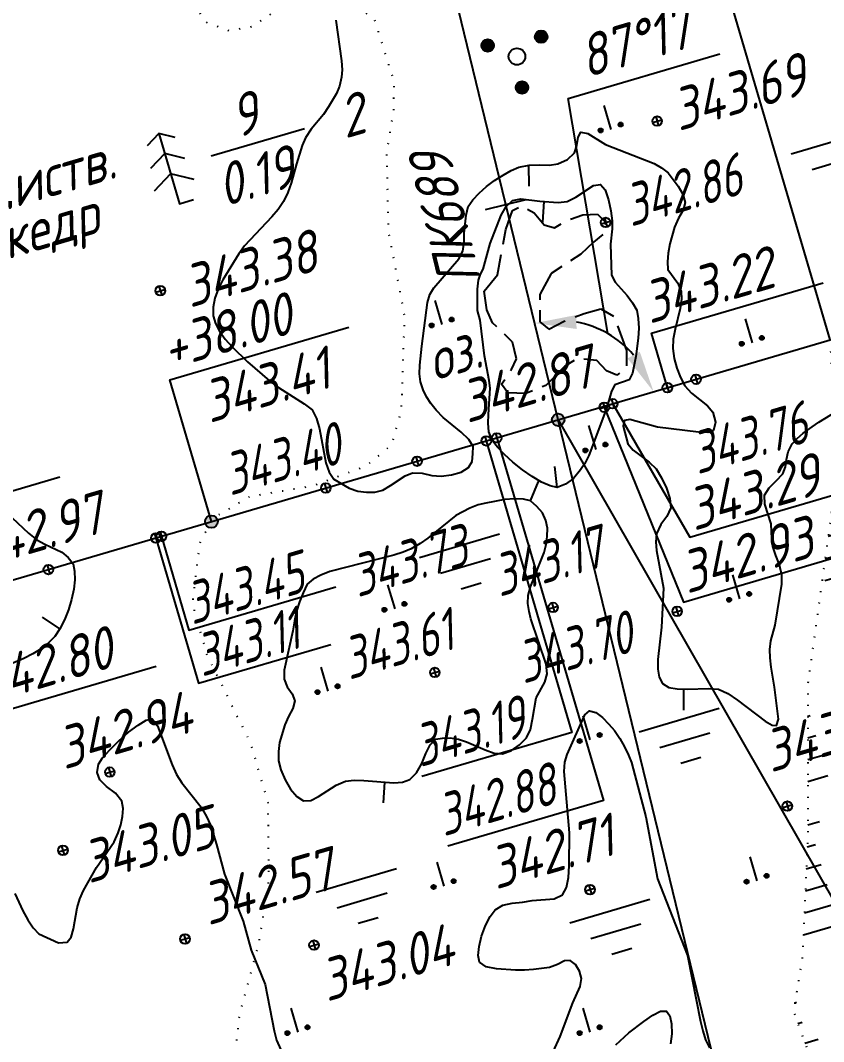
# Model space of a CAD drawing. Extents: x 1517648 to 1519685, y 2184577 to 2185456.
# Drawn here: x 1517899 to 1517976, y 2184698.3 to 2184796.1 of the extents above; entities that cross this region are included whole.
import ezdxf
from ezdxf.enums import TextEntityAlignment as Align

# ---------------------------------------------------------------- set-up
doc = ezdxf.new("R2010")
doc.units = 0
doc.header["$PDMODE"] = 34
doc.linetypes.add('ИИDash_40_10', pattern=[5, 4, -1])
doc.linetypes.add('ИИDot', pattern=[1, 0, -1])
for name, color, linetype, lineweight in [('ИИ_БОЛОТО_025', 3, 'Continuous', 25), ('ИИ_ГИДРОГРАФИЯ_025', 3, 'Continuous', 25), ('ИИ_КОНТУР_025', 7, 'ИИDot', 25), ('ИИ_ОТМЕТКА_025', 7, 'Continuous', 25), ('ИИ_ОФОРМЛЕНИЕ_025', 7, 'Continuous', 25), ('ИИ_ПИКЕТАЖ_025', 7, 'Continuous', 25), ('ИИ_РАЗМЕР_025', 7, 'Continuous', 25), ('ИИ_РЕЛЬЕФ_025', 34, 'Continuous', 25), ('ИИ_ТЕКСТ_025', 7, 'Continuous', 25), ('ИИ_ТРАССА_АД_025', 1, 'Continuous', 25), ('ИИ_ТРАССА_ТРУБ_025', 7, 'Continuous', 25), ('ИИ_УГОДЬЯ_025', 7, 'Continuous', 25)]:
    doc.layers.add(name, color=color, linetype=linetype, lineweight=lineweight)
doc.styles.add('VNIPISIMPLEXCUR', font='simplex.shx', dxfattribs={"width": 0.8, "oblique": 15})
doc.dimstyles.new('ИИ-2000-м-dm', dxfattribs={"dimscale": 2, "dimtxt": 2.5, "dimasz": 2.5, "dimexe": 1.25, "dimexo": 0, "dimgap": 1, "dimtad": 1, "dimtoh": 1, "dimzin": 1, "dimdsep": 46, "dimtxsty": 'VNIPISIMPLEXCUR', "dimcen": 2.5, "dimaunit": 1, "dimazin": 0, "dimtfac": 1, "dimtmove": 1, "dimatfit": 2, "dimfxl": 1, "dimarcsym": 0})

# ---------------------------------------------------------------- blocks, each defined once
blk = doc.blocks.new('ИИ053951')
at = {"linetype": 'Continuous', "lineweight": 25}
h = blk.add_hatch(color=0, dxfattribs=at)
edge = h.paths.add_edge_path()
edge.add_arc((1.16, 0.95), 0.3, 0, 360)
h = blk.add_hatch(color=0, dxfattribs=at)
edge = h.paths.add_edge_path()
edge.add_arc((-1.403, 0.53), 0.3, 0, 360)
h = blk.add_hatch(color=0, dxfattribs=at)
edge = h.paths.add_edge_path()
edge.add_arc((0.243, -1.48), 0.3, 0, 360)
at = {"color": 0, "linetype": 'Continuous', "lineweight": 25}
for centre, radius in [((1.16, 0.95), 0.3), ((-1.403, 0.53), 0.3), ((0, 0), 0.4), ((0.243, -1.48), 0.3)]:
    blk.add_circle(centre, radius, dxfattribs=at)
blk = doc.blocks.new('ИИ05407')
at = {"linetype": 'Continuous', "lineweight": 25}
h = blk.add_hatch(color=0, dxfattribs=at)
edge = h.paths.add_edge_path()
edge.add_arc((-0.5, 0.1), 0.1, 0, 360)
h = blk.add_hatch(color=0, dxfattribs=at)
edge = h.paths.add_edge_path()
edge.add_arc((0.5, 0.1), 0.1, 0, 360)
at = {"color": 0, "linetype": 'Continuous', "lineweight": 25}
blk.add_lwpolyline([(0, 0), (0, 1.2)], dxfattribs=at)
for centre in [(-0.5, 0.1), (0.5, 0.1)]:
    blk.add_circle(centre, 0.1, dxfattribs=at)
blk = doc.blocks.new('ИИ05468')
at = {"color": 0, "linetype": 'Continuous', "lineweight": 25}
for points in [[(-2, 1), (2, 1)], [(-1.25, 0), (1.25, 0)], [(-0.5, -1), (0.5, -1)]]:
    blk.add_lwpolyline(points, dxfattribs=at)
blk = doc.blocks.new('PICKET')
at = {"color": 0, "linetype": 'Continuous', "lineweight": 25}
for p, q in [((-0.23, 0), (0.23, 0)), ((0, 0.23), (0, -0.23))]:
    blk.add_line(p, q, dxfattribs=at)
blk.add_circle((0, 0), 0.23, dxfattribs=at)
at = {"color": 0, "linetype": 'Continuous', "style": 'VNIPISIMPLEXCUR', "oblique": 15, "width": 0.8}
blk.add_attdef('OTMETKA', (1.25, 0.3), '', height=2, dxfattribs=at)
at = {"color": 8, "linetype": 'Continuous', "style": 'VNIPISIMPLEXCUR', "oblique": 15, "width": 0.8, "flags": 1}
blk.add_attdef('NOMER', (1.25, -2.7), '', height=2, dxfattribs=at)
blk = doc.blocks.new('ИИ053672А')
at = {"color": 0, "linetype": 'Continuous'}
for points in [[(0.7, 3.096), (0, 3.5), (-0.7, 3.096)], [(0, 3.5), (0, 0), (0.7, 0)], [(0.85, 2.009), (0, 2.5), (-0.85, 2.009)], [(1, 0.923), (0, 1.5), (-1, 0.923)]]:
    blk.add_lwpolyline(points, dxfattribs=at)
at = {"color": 0, "linetype": 'Continuous', "style": 'VNIPISIMPLEXCUR', "oblique": 15, "width": 0.8}
blk.add_attdef('RACE1', text='', height=2, dxfattribs=at).set_placement((-2, 2.25), align=Align.RIGHT)
blk.add_attdef('HEIGHT', (2, 2.25), '', height=2, dxfattribs=at)
blk.add_attdef('DISTANCE', text='', height=2, dxfattribs=at).set_placement((8.5, 1.75), align=Align.MIDDLE_LEFT)
blk.add_attdef('RACE2', text='', height=2, dxfattribs=at).set_placement((-2, 1.25), align=Align.TOP_RIGHT)
blk.add_attdef('THICKNESS', text='', height=2, dxfattribs=at).set_placement((2, 1.25), align=Align.TOP_LEFT)
blk = doc.blocks.new('ИИ15001')
at = {"color": 0, "linetype": 'Continuous', "lineweight": 25}
blk.add_lwpolyline([(0, 1), (0, -1)], dxfattribs=at)
at = {"color": 0, "linetype": 'Continuous', "lineweight": 25, "style": 'VNIPISIMPLEXCUR', "oblique": 15, "width": 0.8}
blk.add_attdef('STATIONING', text='', height=2, dxfattribs=at).set_placement((0, 2), align=Align.CENTER)
at = {"color": 7, "linetype": 'Continuous', "lineweight": 25, "style": 'VNIPISIMPLEXCUR', "oblique": 15, "width": 0.8}
blk.add_attdef('HEIGHT', text='', height=2, dxfattribs=at).set_placement((0, -2), align=Align.TOP_CENTER)
blk = doc.blocks.new('ИИ15002')
at = {"linetype": 'Continuous', "lineweight": 25}
h = blk.add_hatch(color=0, dxfattribs=at)
edge = h.paths.add_edge_path()
edge.add_arc((0, 0), 0.3, 0, 360)
at = {"color": 0, "linetype": 'Continuous', "lineweight": 25}
blk.add_circle((0, 0), 0.3, dxfattribs=at)
at = {"color": 0, "linetype": 'Continuous', "style": 'VNIPISIMPLEXCUR', "oblique": 15, "width": 0.8}
blk.add_attdef('STATIONING', (1, 1.3), '', height=2, rotation=90, dxfattribs=at)
at = {"color": 7, "linetype": 'Continuous', "style": 'VNIPISIMPLEXCUR', "oblique": 15, "width": 0.8}
blk.add_attdef('HEIGHT', text='', height=2, dxfattribs=at).set_placement((0, -1.3), align=Align.TOP_CENTER)
blk = doc.blocks.new('ИИ150022')
at = {"linetype": 'Continuous', "lineweight": 25}
h = blk.add_hatch(color=0, dxfattribs=at)
edge = h.paths.add_edge_path()
edge.add_arc((0, 0), 0.3, 0, 360)
at = {"color": 0, "linetype": 'Continuous', "lineweight": 25}
blk.add_circle((0, 0), 0.3, dxfattribs=at)
at = {"color": 0, "linetype": 'Continuous', "style": 'VNIPISIMPLEXCUR', "oblique": 15, "width": 0.8}
for tag, p in [('STATIONING1', (1, 4.7)), ('STATIONING2', (1, 1.3))]:
    blk.add_attdef(tag, p, '', height=2, dxfattribs=at)
at = {"color": 7, "linetype": 'Continuous', "style": 'VNIPISIMPLEXCUR', "oblique": 15, "width": 0.8}
blk.add_attdef('HEIGHT', text='', height=2, dxfattribs=at).set_placement((0, -1.3), align=Align.TOP_CENTER)
blk = doc.blocks.new('ИИ053296')
at = {"color": 0, "linetype": 'Continuous', "lineweight": 25}
blk.add_lwpolyline([(0, 0), (1, 0)], dxfattribs=at)
blk = doc.blocks.new('*D26')
at = {"layer": 'Defpoints', "color": 0, "transparency": 16777216}
for p in [(1517926.91, 2184855.147), (1518076.55, 2184794.9), (1517957.229, 2184764.674), (1517857.42, 2184730.52), (1517974.202, 2184660.524)]:
    blk.add_point(p, dxfattribs=at)
at = {"layer": 'ИИ_РАЗМЕР_025', "color": 0, "lineweight": -2, "transparency": 16777216}
for p, q in [((1517951.516, 2184788.677), (1517966.028, 2184792.94)), ((1517955.308, 2184766.135), (1517951.516, 2184788.677))]:
    blk.add_line(p, q, dxfattribs=at)
blk.add_arc((1517950.545, 2184757.88), 9.53, 40.60085, 79.42976, dxfattribs=at)
at = {"layer": 'ИИ_РАЗМЕР_025', "color": 0, "transparency": 16777216}
for points in [[(1517952.311, 2184766.582), (1517952.275, 2184767.915), (1517948.295, 2184767.141)], [(1517958.367, 2184764.4), (1517957.195, 2184763.764), (1517959.689, 2184760.566)]]:
    blk.add_solid(points, dxfattribs=at)
at = {"layer": 'ИИ_РАЗМЕР_025', "color": 0, "transparency": 16777216, "insert": (1517958.299, 2184794.193), "char_height": 4, "attachment_point": 5, "rotation": 16.37319, "style": 'VNIPISIMPLEXCUR'}
blk.add_mtext("87°17'", dxfattribs=at)

msp = doc.modelspace()

# ---------------------------------------------------------------- hatches: boundary and pattern name
at = {"layer": 'ИИ_БОЛОТО_025'}
h = msp.add_hatch(dxfattribs=at)
h.set_pattern_fill('ИИ_БОЛОТО', color=256, scale=2, style=0, pattern_type=2)
h.set_pattern_definition([(16.3732, (1510916.102, 2172268.426), (-9.58435, 32.62116), [10, -3, 4, -5, 4, -8]), (16.3732, (1510916.498, 2172270.627), (-9.58435, 32.62116), [8, -3, 5, -4, 5, -9]), (16.3732, (1510916.894, 2172272.828), (-9.58435, 32.62116), [8, -3, 4, -6, 4, -9]), (16.3732, (1510916.33, 2172274.747), (-9.58435, 32.62116), [8, -3, 4, -5, 4, -10]), (16.3732, (1510914.807, 2172276.384), (-9.58435, 32.62116), [8, -3, 3, -7, 4, -9]), (16.3732, (1510913.283, 2172278.02), (-9.58435, 32.62116), [8, -3, 3, -8, 4, -8]), (16.3732, (1510912.72, 2172279.94), (-9.58435, 32.62116), [8, -4, 3, -10, 4, -5]), (16.3732, (1510912.156, 2172281.86), (-9.58435, 32.62116), [8, -5, 3, -10, 4, -4]), (16.3732, (1510910.633, 2172283.495), (-9.58435, 32.62116), [9, -5, 4, -5, 8, -3]), (16.3732, (1510909.11, 2172285.132), (-9.58435, 32.62116), [7, -5, 4, -5, 10, -3]), (16.3732, (1510908.546, 2172287.05), (-9.58435, 32.62116), [7, -4, 5, -5, 9, -4]), (16.3732, (1510907.022, 2172288.69), (-9.58435, 32.62116), [7, -4, 6, -5, 9, -3]), (16.3732, (1510906.46, 2172290.607), (-9.58435, 32.62116), [5, -6, 6, -6, 7, -4]), (16.3732, (1510905.895, 2172292.526), (-9.58435, 32.62116), [4, -6, 7, -6, 5, -6]), (16.3732, (1510905.33, 2172294.445), (-9.58435, 32.62116), [3, -7, 8, -6, 4, -6]), (16.3732, (1510904.767, 2172296.364), (-9.58435, 32.62116), [3, -6, 8, -6, 4, -7]), (16.3732, (1510904.204, 2172298.283), (-9.58435, 32.62116), [4, -6, 10, -5, 4, -5])])
h.paths.add_polyline_path([(1518000, 2184682.984), (1517998.463, 2184681.637), (1517993.389, 2184678.175), (1517989.8, 2184677.433), (1517986.83, 2184679.288), (1517982.251, 2184682.132), (1517978.044, 2184687.449), (1517973.093, 2184701.184), (1517973.959, 2184706.501), (1517974.456, 2184717.894), (1517974.456, 2184732.486), (1517976.439, 2184746.87), (1517977.305, 2184753.177), (1517977.063, 2184757.066), (1517976.592, 2184765.533), (1517980.739, 2184777.84), (1517985.8, 2184787.252), (1517988.365, 2184791.538), (1517990.502, 2184794.159), (1517994.291, 2184795.518), (1518000, 2184796.047), (1518000, 2184761.86), (1517998.776, 2184759.172), (1517996.231, 2184753.165), (1517993.407, 2184747.935), (1517993.762, 2184740.58), (1517996.236, 2184737.33), (1518000, 2184737.516)])

# ---------------------------------------------------------------- linework, layer by layer
at = {"layer": 'ИИ_ГИДРОГРАФИЯ_025', "linetype": 'ИИDash_40_10', "flags": 128}
msp.add_lwpolyline([(1517943.462, 2184770.196), (1517944.736, 2184771.77), (1517945.533, 2184776.113), (1517946.163, 2184777.92), (1517947.049, 2184778.384), (1517948.245, 2184777.706), (1517949.202, 2184776.551), (1517950.198, 2184776.272), (1517951.434, 2184776.989), (1517952.914, 2184777.504), (1517954.314, 2184777.572), (1517955.102, 2184776.79), (1517954.933, 2184775.731), (1517953.929, 2184774.916), (1517952.71, 2184773.762), (1517949.879, 2184771.887), (1517948.802, 2184769.895), (1517948.802, 2184767.266), (1517949.639, 2184766.549), (1517951.127, 2184767.33), (1517953.026, 2184768.069), (1517954.623, 2184768.501), (1517955.899, 2184767.784), (1517957.095, 2184764.517), (1517957.089, 2184762.887), (1517956.178, 2184762.166), (1517955.181, 2184762.565), (1517954.264, 2184763.561), (1517952.39, 2184763.76), (1517951.194, 2184763.003), (1517949.36, 2184761.17), (1517947.447, 2184760.413), (1517945.732, 2184760.453), (1517945.134, 2184761.29), (1517946.091, 2184762.684), (1517946.569, 2184763.72), (1517946.171, 2184765.314), (1517944.257, 2184767.186), (1517943.699, 2184768.421)], close=True, dxfattribs=at)
at = {"layer": 'ИИ_КОНТУР_025', "flags": 128}
for points in [[(1517945.843, 2184809.969), (1517943.561, 2184808.671), (1517942.009, 2184808.275), (1517936.956, 2184807.747), (1517934.941, 2184806.922), (1517932.233, 2184805.701), (1517929.987, 2184803.193), (1517927.36, 2184799.574), (1517923.985, 2184797.444), (1517921.261, 2184795.551), (1517919.07, 2184795.136), (1517916.701, 2184796.024), (1517915.398, 2184798.332), (1517910.599, 2184809.014), (1517909.856, 2184814.81), (1517909.838, 2184822.744), (1517909.294, 2184824.646), (1517904.769, 2184828.836), (1517901.049, 2184828.249), (1517898.015, 2184825.315), (1517895.959, 2184820.62), (1517895.565, 2184808.163)], [(1517927.36, 2184799.574), (1517930.407, 2184797.949), (1517932.908, 2184796.319), (1517934.05, 2184792.68), (1517934.811, 2184790.289), (1517934.757, 2184787.519), (1517934.104, 2184783.444), (1517934.268, 2184775.949), (1517935.814, 2184767.84), (1517935.505, 2184758.808), (1517934.577, 2184755.473), (1517932.076, 2184753.403), (1517927.135, 2184751.552), (1517920.958, 2184750.494), (1517917.517, 2184748.466), (1517916.193, 2184746.086), (1517915.488, 2184740.267), (1517916.899, 2184735.329), (1517921.049, 2184726.935), (1517922.725, 2184721.204), (1517922.813, 2184713.777), (1517921.843, 2184707.693), (1517919.987, 2184700.799), (1517918.929, 2184690.925), (1517919.281, 2184684.929), (1517919.825, 2184679.905), (1517923.693, 2184674.504), (1517929.112, 2184669.251), (1517935.458, 2184665.597), (1517950.822, 2184653.656)], [(1518000, 2184796.047), (1517994.291, 2184795.518), (1517990.502, 2184794.159), (1517988.365, 2184791.538), (1517985.8, 2184787.252), (1517980.739, 2184777.84), (1517976.592, 2184765.533), (1517977.063, 2184757.066), (1517977.305, 2184753.177), (1517976.439, 2184746.87), (1517974.456, 2184732.486), (1517974.456, 2184717.894), (1517973.959, 2184706.501), (1517973.093, 2184701.184), (1517978.044, 2184687.449), (1517982.251, 2184682.132), (1517986.83, 2184679.288), (1517989.8, 2184677.433), (1517993.389, 2184678.175), (1517998.463, 2184681.637), (1518000, 2184682.984)]]:
    msp.add_lwpolyline(points, dxfattribs=at)
at = {"layer": 'ИИ_ОТМЕТКА_025'}
for points, elevation in [([(1517961.013, 2184760.955), (1517959.476, 2184766.186), (1517975.925, 2184771.018)], 343.22), ([(1517955.784, 2184759.419), (1517963.15, 2184746.627), (1517979.266, 2184751.362)], 343.29), ([(1517954.97, 2184759.08), (1517962.562, 2184740.415), (1517979.218, 2184745.308)], -0.67), ([(1517943.661, 2184755.857), (1517951.868, 2184727.923), (1517937.481, 2184723.696)], 343.19), ([(1517944.668, 2184756.153), (1517954.877, 2184721.405), (1517939.966, 2184717.024)], 342.88), ([(1517887.898, 2184739.475), (1517885.587, 2184747.341), (1517902.813, 2184752.402)], 343.2), ([(1517912.008, 2184746.558), (1517916.098, 2184732.635), (1517928.754, 2184736.354)], 343.11), ([(1517912.532, 2184746.712), (1517915.174, 2184737.72), (1517929.261, 2184741.859)], 343.45)]:
    msp.add_lwpolyline(points, dxfattribs=dict(at, elevation=elevation))
msp.add_lwpolyline([(1517912.03, 2184734.249), (1517895.618, 2184729.427), (1517889.143, 2184739.84)], dxfattribs=at)
at = {"layer": 'ИИ_ОФОРМЛЕНИЕ_025', "flags": 128}
msp.add_lwpolyline([(1517688.758, 2184680.966), (1517648.153, 2184819.17), (1517935.993, 2184903.718), (1517976.592, 2184765.533)], dxfattribs=at)
at = {"layer": 'ИИ_ПИКЕТАЖ_025', "color": 4, "elevation": 343.41}
msp.add_lwpolyline([(1517917.325, 2184748.12), (1517913.329, 2184761.718), (1517930.49, 2184766.76)], dxfattribs=at)
at = {"layer": 'ИИ_ПИКЕТАЖ_025', "elevation": 342.87}
msp.add_lwpolyline([(1517950.545, 2184757.88), (1518005.646, 2184661.702), (1518102.746, 2184690.231)], dxfattribs=at)
at = {"layer": 'ИИ_РЕЛЬЕФ_025'}
for points, elevation in [([(1517929.241, 2184796.18), (1517929.802, 2184792.266), (1517929.842, 2184791.423), (1517929.793, 2184790.7), (1517929.595, 2184789.862), (1517929.306, 2184789.16), (1517928.559, 2184787.857), (1517928.057, 2184787.141), (1517926.883, 2184785.739), (1517926.345, 2184784.902), (1517926.014, 2184784.154), (1517925.486, 2184782.407), (1517924.961, 2184780.541), (1517924.631, 2184779.644), (1517924.23, 2184778.808), (1517923.715, 2184778.039), (1517923.11, 2184777.318), (1517920.48, 2184774.543), (1517919.944, 2184773.782), (1517918.412, 2184771.281), (1517917.973, 2184770.407), (1517917.644, 2184769.533), (1517917.479, 2184768.673), (1517917.488, 2184767.836), (1517917.709, 2184767.104), (1517918.11, 2184766.359), (1517918.656, 2184765.61), (1517919.309, 2184764.868), (1517920.791, 2184763.444), (1517922.905, 2184761.608), (1517923.763, 2184760.978), (1517926.218, 2184759.411), (1517926.985, 2184758.826), (1517927.407, 2184758.017), (1517927.692, 2184757.026), (1517928.292, 2184753.768), (1517928.595, 2184752.861), (1517929.042, 2184752.178), (1517930.517, 2184751.331), (1517931.338, 2184751.046), (1517932.192, 2184750.932), (1517932.995, 2184750.939), (1517933.739, 2184751.152), (1517934.47, 2184751.575), (1517935.896, 2184752.523), (1517936.591, 2184752.786), (1517937.529, 2184752.764), (1517938.444, 2184752.556), (1517939.346, 2184752.475), (1517940.314, 2184752.606), (1517941.269, 2184752.862), (1517941.972, 2184753.299), (1517942.303, 2184753.882), (1517942.387, 2184754.606), (1517942.414, 2184755.336), (1517941.998, 2184756.001), (1517941.266, 2184756.693), (1517939.525, 2184758.108), (1517938.852, 2184758.807), (1517938.362, 2184759.457), (1517937.941, 2184760.083), (1517937.604, 2184760.752), (1517937.367, 2184761.532), (1517937.277, 2184762.271), (1517937.282, 2184763.1), (1517937.473, 2184764.927), (1517938.021, 2184769.133), (1517938.266, 2184769.888), (1517938.65, 2184770.512), (1517941.022, 2184773.306), (1517941.425, 2184774.044), (1517941.532, 2184774.899), (1517941.557, 2184775.777), (1517941.738, 2184777.481), (1517941.921, 2184778.304), (1517942.373, 2184778.953), (1517942.975, 2184779.599), (1517943.685, 2184780.224), (1517944.463, 2184780.806), (1517945.266, 2184781.323), (1517946.054, 2184781.756), (1517946.783, 2184782.085), (1517947.762, 2184782.293), (1517948.764, 2184782.298), (1517949.708, 2184782.273), (1517950.514, 2184782.392), (1517951.427, 2184782.835), (1517952.103, 2184783.47), (1517952.336, 2184784.173), (1517952.452, 2184784.974), (1517952.723, 2184785.457), (1517953.378, 2184785.329), (1517955.079, 2184784.266), (1517959.735, 2184782.425), (1517960.457, 2184782.036), (1517961.071, 2184781.529), (1517962.041, 2184780.266), (1517962.507, 2184779.489), (1517962.728, 2184778.702), (1517962.528, 2184777.951), (1517962.079, 2184777.189), (1517961.685, 2184776.341), (1517961.26, 2184774.735), (1517961.095, 2184773.86), (1517961.017, 2184773.024), (1517961.068, 2184772.292), (1517962.027, 2184770.983), (1517962.348, 2184770.189), (1517962.371, 2184769.427), (1517962.226, 2184768.53), (1517961.747, 2184766.559), (1517961.569, 2184765.597), (1517961.536, 2184764.726), (1517961.673, 2184763.745), (1517961.914, 2184762.814), (1517962.256, 2184761.941), (1517962.693, 2184761.138), (1517963.322, 2184760.437), (1517964.861, 2184759.226), (1517965.351, 2184758.622), (1517965.619, 2184757.65), (1517965.437, 2184756.865), (1517964.879, 2184756.672), (1517964.007, 2184756.698), (1517960.049, 2184757.165), (1517957.417, 2184757.91), (1517956.898, 2184757.819), (1517956.78, 2184757.256), (1517957.213, 2184755.573), (1517957.741, 2184754.966), (1517959.264, 2184753.827), (1517959.926, 2184753.173), (1517960.458, 2184752.31), (1517960.925, 2184751.338), (1517961.244, 2184750.353), (1517961.332, 2184749.451), (1517960.97, 2184748.619), (1517960.389, 2184747.843), (1517959.965, 2184746.943), (1517959.91, 2184746.196), (1517959.975, 2184745.362), (1517960.638, 2184741.734), (1517960.448, 2184738.015), (1517960.101, 2184734.916), (1517960.091, 2184733.989), (1517960.221, 2184733.202), (1517960.545, 2184732.608), (1517961.148, 2184732.243), (1517961.963, 2184732.084), (1517962.919, 2184732.057), (1517964.969, 2184732.121), (1517965.922, 2184732.07), (1517966.794, 2184731.65), (1517967.734, 2184731.024), (1517970.391, 2184728.991), (1517971.037, 2184728.618), (1517971.47, 2184728.576), (1517971.671, 2184729.196), (1517971.272, 2184732.263), (1517970.951, 2184734.163), (1517970.844, 2184735.058), (1517970.82, 2184735.867), (1517970.929, 2184736.709), (1517971.324, 2184738.21), (1517971.99, 2184742.13), (1517971.993, 2184742.996), (1517971.761, 2184743.979), (1517971.394, 2184744.868), (1517971.111, 2184745.728), (1517971.02, 2184746.467), (1517970.966, 2184747.902), (1517970.35, 2184749.795), (1517970.319, 2184750.665), (1517970.767, 2184751.366), (1517971.448, 2184752.017), (1517972.087, 2184752.698), (1517972.315, 2184753.359), (1517972.421, 2184754.076), (1517972.581, 2184754.821), (1517972.973, 2184755.571), (1517973.432, 2184756.08), (1517974.027, 2184756.599), (1517975.525, 2184757.658), (1517980.781, 2184760.888)], 343.5), ([(1517898.221, 2184748.496), (1517899.79, 2184747.026), (1517900.585, 2184746.39), (1517901.349, 2184745.967), (1517902.978, 2184745.183), (1517903.608, 2184744.676), (1517904.069, 2184744.065), (1517904.221, 2184743.386), (1517904.237, 2184742.56), (1517904.132, 2184741.635), (1517903.92, 2184740.655), (1517903.617, 2184739.668), (1517903.238, 2184738.72), (1517902.797, 2184737.856), (1517902.311, 2184737.123), (1517901.726, 2184736.502), (1517901.013, 2184735.948), (1517900.206, 2184735.455), (1517899.337, 2184735.014), (1517893.124, 2184732.382)], 343), ([(1517950.068, 2184697.33), (1517950.732, 2184698.795), (1517951.951, 2184702.02), (1517952.665, 2184703.591), (1517952.788, 2184704.33), (1517952.591, 2184705.03), (1517952.199, 2184705.69), (1517951.708, 2184706.083), (1517951.144, 2184706.022), (1517950.48, 2184705.688), (1517949.728, 2184705.402), (1517948.18, 2184705.193), (1517947.316, 2184705.138), (1517946.468, 2184705.129), (1517944.639, 2184705.267), (1517943.652, 2184705.452), (1517943.02, 2184705.915), (1517942.891, 2184706.534), (1517942.967, 2184707.406), (1517943.208, 2184708.407), (1517943.572, 2184709.412), (1517944.02, 2184710.297), (1517944.511, 2184710.936), (1517945.26, 2184711.356), (1517946.156, 2184711.563), (1517947.126, 2184711.663), (1517948.064, 2184711.811), (1517950.157, 2184711.976), (1517950.971, 2184712.374), (1517951.342, 2184713.064), (1517951.536, 2184714.027), (1517951.611, 2184715.137), (1517951.619, 2184718.29), (1517951.128, 2184724.185), (1517951.186, 2184725.065), (1517951.395, 2184725.815), (1517953.105, 2184729.603), (1517953.546, 2184729.98), (1517954.141, 2184729.843), (1517954.795, 2184729.339), (1517955.413, 2184728.723), (1517955.945, 2184728.095), (1517956.456, 2184727.349), (1517956.917, 2184726.548), (1517957.3, 2184725.757), (1517957.558, 2184725.041), (1517958.942, 2184719.823), (1517960.063, 2184713.894), (1517962.953, 2184706.542), (1517964.181, 2184700.213), (1517964.398, 2184699.321), (1517964.677, 2184698.464), (1517965.055, 2184697.695)], 343), ([(1517898.498, 2184712.478), (1517899.264, 2184710.828), (1517899.726, 2184709.967), (1517900.238, 2184709.203), (1517900.797, 2184708.625), (1517902.688, 2184707.77), (1517903.49, 2184707.823), (1517903.872, 2184708.302), (1517904.113, 2184709.113), (1517904.457, 2184711.105), (1517904.703, 2184711.974), (1517905.07, 2184712.768), (1517906.314, 2184714.967), (1517908.001, 2184717.447), (1517908.396, 2184718.287), (1517908.642, 2184719.067), (1517908.819, 2184719.871), (1517908.872, 2184720.648), (1517908.748, 2184721.345), (1517908.146, 2184722.087), (1517907.275, 2184722.725), (1517906.648, 2184723.37), (1517906.377, 2184724.097), (1517906.495, 2184724.892), (1517906.895, 2184725.496), (1517907.577, 2184726.27), (1517908.44, 2184727.115), (1517909.38, 2184727.932), (1517910.295, 2184728.623), (1517911.082, 2184729.089), (1517911.639, 2184729.232), (1517912.172, 2184728.568), (1517913.552, 2184724.804), (1517913.991, 2184723.899), (1517914.501, 2184723.108), (1517916.342, 2184720.748), (1517916.858, 2184719.878), (1517917.23, 2184719.027), (1517917.815, 2184717.19), (1517918.593, 2184714.35), (1517920.372, 2184709.83), (1517921.125, 2184707.046), (1517922.46, 2184703.768), (1517923.337, 2184699.313), (1517923.556, 2184698.433), (1517924.257, 2184696.876)], 343), ([(1517956.075, 2184698.002), (1517957.326, 2184699.149), (1517958.76, 2184700.23), (1517959.609, 2184700.815), (1517960.368, 2184701.203), (1517960.925, 2184701.226), (1517961.249, 2184700.781), (1517961.418, 2184699.987), (1517961.438, 2184699.028), (1517961.315, 2184698.088)], 342.5)]:
    msp.add_lwpolyline(points, dxfattribs=dict(at, elevation=elevation))
for points, elevation in [([(1517951.415, 2184778.8), (1517952.25, 2184779.199), (1517953.942, 2184780.332), (1517954.595, 2184780.426), (1517955.057, 2184779.904), (1517955.378, 2184778.97), (1517955.586, 2184777.896), (1517955.712, 2184776.958), (1517955.726, 2184776.178), (1517955.549, 2184774.715), (1517955.647, 2184771.744), (1517956.011, 2184771.081), (1517957.144, 2184769.795), (1517957.655, 2184769.101), (1517958.072, 2184768.38), (1517958.225, 2184767.575), (1517958.261, 2184766.666), (1517958.213, 2184765.717), (1517957.985, 2184763.951), (1517957.68, 2184762.345), (1517957.339, 2184761.702), (1517955.991, 2184761.241), (1517955.644, 2184760.622), (1517955.188, 2184758.962), (1517953.474, 2184754.459), (1517953.096, 2184753.701), (1517952.685, 2184753.073), (1517952.015, 2184752.252), (1517951.264, 2184751.72), (1517950.437, 2184751.399), (1517949.769, 2184751.538), (1517948.954, 2184751.903), (1517948.049, 2184752.44), (1517947.115, 2184753.097), (1517946.209, 2184753.82), (1517945.392, 2184754.556), (1517944.721, 2184755.252), (1517944.256, 2184755.855), (1517943.916, 2184756.713), (1517943.855, 2184757.559), (1517943.857, 2184758.403), (1517944.017, 2184760.907), (1517943.935, 2184761.658), (1517943.477, 2184763.995), (1517943.069, 2184767.442), (1517942.831, 2184768.345), (1517942.823, 2184770.407), (1517942.906, 2184771.263), (1517943.115, 2184771.821), (1517943.364, 2184772.299), (1517944.029, 2184774.763), (1517945.1, 2184777.472), (1517945.581, 2184778.326), (1517946.162, 2184778.892), (1517946.964, 2184779.061), (1517948.792, 2184778.826), (1517950.534, 2184778.711)], 343), ([(1517942.873, 2184749.723), (1517942.085, 2184749.427), (1517940.754, 2184748.699), (1517938.076, 2184746.539), (1517937.323, 2184746.021), (1517936.469, 2184745.527), (1517935.703, 2184745.19), (1517934.816, 2184744.897), (1517928.679, 2184743.342), (1517927.811, 2184742.997), (1517927.069, 2184742.593), (1517926.485, 2184742.118), (1517926.101, 2184741.283), (1517925.768, 2184740.423), (1517925.485, 2184739.537), (1517925.274, 2184738.616), (1517925.141, 2184737.656), (1517924.297, 2184733.881), (1517924.287, 2184733.041), (1517924.598, 2184732.297), (1517925.06, 2184731.634), (1517925.31, 2184730.955), (1517925.128, 2184730.214), (1517924.716, 2184729.454), (1517924.349, 2184728.635), (1517923.851, 2184726.966), (1517923.752, 2184726.082), (1517923.741, 2184725.211), (1517923.986, 2184724.346), (1517924.391, 2184723.394), (1517924.914, 2184722.49), (1517925.518, 2184721.771), (1517926.16, 2184721.374), (1517926.842, 2184721.413), (1517927.597, 2184721.794), (1517929.277, 2184722.884), (1517930.178, 2184723.247), (1517931.009, 2184723.347), (1517931.932, 2184723.322), (1517934.801, 2184723.097), (1517935.641, 2184723.171), (1517936.347, 2184723.419), (1517936.973, 2184724.066), (1517937.472, 2184724.931), (1517937.875, 2184725.893), (1517938.284, 2184726.737), (1517938.78, 2184727.271), (1517939.474, 2184727.387), (1517940.185, 2184727.41), (1517940.983, 2184727.264), (1517941.766, 2184727.029), (1517943.556, 2184726.239), (1517944.43, 2184725.939), (1517945.202, 2184725.871), (1517946.073, 2184726.202), (1517946.843, 2184726.73), (1517947.516, 2184727.394), (1517947.885, 2184728.202), (1517948.097, 2184729.182), (1517948.425, 2184731.247), (1517949.262, 2184732.75), (1517949.491, 2184733.539), (1517949.385, 2184734.456), (1517947.937, 2184738.811), (1517947.764, 2184739.518), (1517947.643, 2184740.289), (1517947.67, 2184741.042), (1517947.908, 2184741.883), (1517949.22, 2184745.179), (1517949.408, 2184745.92), (1517949.506, 2184746.699), (1517949.519, 2184747.49), (1517949.375, 2184748.231), (1517949.041, 2184748.956), (1517948.489, 2184749.568), (1517947.881, 2184750.12), (1517947.216, 2184750.279), (1517946.377, 2184750.304), (1517945.445, 2184750.229), (1517943.614, 2184749.905)], 343.5)]:
    msp.add_lwpolyline(points, close=True, dxfattribs=dict(at, elevation=elevation))
at = {"layer": 'ИИ_ТРАССА_АД_025', "flags": 128}
msp.add_lwpolyline([(1517974.202, 2184660.524), (1517926.91, 2184855.147)], dxfattribs=at)
at = {"layer": 'ИИ_ТРАССА_АД_025'}
msp.add_lwpolyline([(1517974.202, 2184660.524), (1517926.91, 2184855.147)], dxfattribs=at)
at = {"layer": 'ИИ_ТРАССА_ТРУБ_025', "color": 4}
msp.add_lwpolyline([(1517688.758, 2184680.966), (1517857.42, 2184730.52), (1518076.55, 2184794.9), (1518264.428, 2184850.095)], dxfattribs=at)
at = {"layer": 'ИИ_УГОДЬЯ_025'}
msp.add_lwpolyline([(1517917.302, 2184783.173), (1517926.247, 2184785.801)], dxfattribs=at)

# ---------------------------------------------------------------- block references
at = {"layer": 'ИИ_БОЛОТО_025', "xscale": 2, "yscale": 2, "zscale": 2, "rotation": 16.37305555555556}
for p in [(1517977.284, 2184782.582), (1517941.659, 2184743.896), (1517962.695, 2184727.185), (1517931.772, 2184711.832), (1517956.072, 2184708.885)]:
    msp.add_blockref('ИИ05468', p, dxfattribs=at)
at = {"layer": 'ИИ_ОТМЕТКА_025'}
ref = msp.add_blockref('PICKET', (1517960.03, 2184786.5, 343.69), dxfattribs=dict(at, xscale=2, yscale=2, zscale=2, rotation=16.37305555555556))
ref.add_attrib('OTMETKA', '343.69', (1517962.098, 2184785.522, 343.69), dxfattribs={"layer": '0', "color": 0, "linetype": 'Continuous', "height": 4, "rotation": 16.37306, "style": 'VNIPISIMPLEXCUR', "oblique": 15, "width": 0.8})
ref = msp.add_blockref('PICKET', (1517955.102, 2184776.79), dxfattribs=dict(at, xscale=2, yscale=2, zscale=2, rotation=16.37305555555556))
ref.add_attrib('OTMETKA', '342.86', (1517957.518, 2184776.36), dxfattribs={"layer": '0', "color": 0, "linetype": 'Continuous', "height": 4, "rotation": 16.37306, "style": 'VNIPISIMPLEXCUR', "oblique": 15, "width": 0.7})
ref = msp.add_blockref('PICKET', (1517912.43, 2184770.25, 343.38), dxfattribs=dict(at, xscale=2, yscale=2, zscale=2, rotation=16.37305555555556))
ref.add_attrib('OTMETKA', '343.38', (1517915.269, 2184768.591, 343.38), dxfattribs={"layer": '0', "color": 0, "linetype": 'Continuous', "height": 4, "rotation": 16.37306, "style": 'VNIPISIMPLEXCUR', "oblique": 15, "width": 0.8})
ref = msp.add_blockref('PICKET', (1517961.013, 2184760.955, 343.22), dxfattribs=dict(at, xscale=2, yscale=2, zscale=2, rotation=16.37305555555556))
ref.add_attrib('OTMETKA', '343.22', (1517959.307, 2184767.054, 343.22), dxfattribs={"layer": '0', "color": 0, "linetype": 'Continuous', "height": 4, "rotation": 16.37306, "style": 'VNIPISIMPLEXCUR', "oblique": 15, "width": 0.8})
ref = msp.add_blockref('PICKET', (1517963.761, 2184761.763, 343.76), dxfattribs=dict(at, xscale=2, yscale=2, zscale=2, rotation=16.37305555555556))
ref.add_attrib('OTMETKA', '343.76', (1517963.902, 2184752.624, 343.76), dxfattribs={"layer": '0', "color": 0, "linetype": 'Continuous', "height": 4, "rotation": 16.37306, "style": 'VNIPISIMPLEXCUR', "oblique": 15, "width": 0.7})
ref = msp.add_blockref('PICKET', (1517954.97, 2184759.08, 342.93), dxfattribs=dict(at, xscale=2, yscale=2, zscale=2, rotation=16.37305555555556))
ref.add_attrib('OTMETKA', '342.93', (1517962.9, 2184741.193, 686.768), dxfattribs={"layer": '0', "color": 0, "linetype": 'Continuous', "height": 4, "rotation": 16.37306, "style": 'VNIPISIMPLEXCUR', "oblique": 15, "width": 0.8})
ref = msp.add_blockref('PICKET', (1517955.784, 2184759.419, 343.29), dxfattribs=dict(at, xscale=2, yscale=2, zscale=2, rotation=16.37305555555556))
ref.add_attrib('OTMETKA', '343.29', (1517963.552, 2184747.22, 343.29), dxfattribs={"layer": '0', "color": 0, "linetype": 'Continuous', "height": 4, "rotation": 16.37306, "style": 'VNIPISIMPLEXCUR', "oblique": 15, "width": 0.8})
ref = msp.add_blockref('PICKET', (1517928.287, 2184751.34, 343.4), dxfattribs=dict(at, xscale=2, yscale=2, zscale=2, rotation=16.37305555555556))
ref.add_attrib('OTMETKA', '343.40', (1517919.125, 2184750.581, 343.4), dxfattribs={"layer": '0', "color": 0, "linetype": 'Continuous', "height": 4, "rotation": 16.37306, "style": 'VNIPISIMPLEXCUR', "oblique": 15, "width": 0.7})
ref = msp.add_blockref('PICKET', (1517943.661, 2184755.857, 343.19), dxfattribs=dict(at, xscale=2, yscale=2, zscale=2, rotation=16.37305555555556))
ref.add_attrib('OTMETKA', '343.19', (1517937.34, 2184724.571, 343.19), dxfattribs={"layer": '0', "color": 0, "linetype": 'Continuous', "height": 4, "rotation": 16.37306, "style": 'VNIPISIMPLEXCUR', "oblique": 15, "width": 0.7})
ref = msp.add_blockref('PICKET', (1517944.668, 2184756.153, 342.88), dxfattribs=dict(at, xscale=2, yscale=2, zscale=2, rotation=16.37305555555556))
ref.add_attrib('OTMETKA', '342.88', (1517939.582, 2184717.936, 342.88), dxfattribs={"layer": '0', "color": 0, "linetype": 'Continuous', "height": 4, "rotation": 16.37306, "style": 'VNIPISIMPLEXCUR', "oblique": 15, "width": 0.7})
ref = msp.add_blockref('PICKET', (1517937.034, 2184753.91, 343.73), dxfattribs=dict(at, xscale=2, yscale=2, zscale=2, rotation=16.37305555555556))
ref.add_attrib('OTMETKA', '343.73', (1517931.34, 2184740.848, 343.73), dxfattribs={"layer": '0', "color": 0, "linetype": 'Continuous', "height": 4, "rotation": 16.37306, "style": 'VNIPISIMPLEXCUR', "oblique": 15, "width": 0.7})
ref = msp.add_blockref('PICKET', (1517901.706, 2184743.531, 342.97), dxfattribs=dict(at, xscale=2, yscale=2, zscale=2, rotation=16.37305555555556))
ref.add_attrib('OTMETKA', '342.97', (1517894.911, 2184743.545, 342.97), dxfattribs={"layer": '0', "color": 0, "linetype": 'Continuous', "height": 4, "rotation": 16.37306, "style": 'VNIPISIMPLEXCUR', "oblique": 15, "width": 0.8})
ref = msp.add_blockref('PICKET', (1517950.07, 2184739.901, 343.17), dxfattribs=dict(at, xscale=2, yscale=2, zscale=2, rotation=16.37305555555556))
ref.add_attrib('OTMETKA', '343.17', (1517944.932, 2184740.892, 343.17), dxfattribs={"layer": '0', "color": 0, "linetype": 'Continuous', "height": 4, "rotation": 16.37306, "style": 'VNIPISIMPLEXCUR', "oblique": 15, "width": 0.7})
ref = msp.add_blockref('PICKET', (1517912.008, 2184746.558, 343.11), dxfattribs=dict(at, xscale=2, yscale=2, zscale=2, rotation=16.37305555555556))
ref.add_attrib('OTMETKA', '343.11', (1517916.422, 2184733.239, 343.11), dxfattribs={"layer": '0', "color": 0, "linetype": 'Continuous', "height": 4, "rotation": 16.37306, "style": 'VNIPISIMPLEXCUR', "oblique": 15, "width": 0.7})
ref = msp.add_blockref('PICKET', (1517912.532, 2184746.712, 343.45), dxfattribs=dict(at, xscale=2, yscale=2, zscale=2, rotation=16.37305555555556))
ref.add_attrib('OTMETKA', '343.45', (1517915.481, 2184738.223, 343.45), dxfattribs={"layer": '0', "color": 0, "linetype": 'Continuous', "height": 4, "rotation": 16.37306, "style": 'VNIPISIMPLEXCUR', "oblique": 15, "width": 0.7})
ref = msp.add_blockref('PICKET', (1517889.143, 2184739.84, 342.8), dxfattribs=dict(at, xscale=2, yscale=2, zscale=2, rotation=16.37305555555556))
ref.add_attrib('OTMETKA', '342.80', (1517895.793, 2184730.614, 342.8), dxfattribs={"layer": '0', "color": 0, "linetype": 'Continuous', "height": 4, "rotation": 16.37306, "style": 'VNIPISIMPLEXCUR', "oblique": 15, "width": 0.8})
ref = msp.add_blockref('PICKET', (1517938.73, 2184733.67, 343.61), dxfattribs=dict(at, xscale=2, yscale=2, zscale=2, rotation=16.37305555555556))
ref.add_attrib('OTMETKA', '343.61', (1517930.525, 2184732.94, 343.61), dxfattribs={"layer": '0', "color": 0, "linetype": 'Continuous', "height": 4, "rotation": 16.37306, "style": 'VNIPISIMPLEXCUR', "oblique": 15, "width": 0.7})
ref = msp.add_blockref('PICKET', (1517961.95, 2184739.52, 343.7), dxfattribs=dict(at, xscale=2, yscale=2, zscale=2, rotation=16.37305555555556))
ref.add_attrib('OTMETKA', '343.70', (1517947.216, 2184732.562, 343.7), dxfattribs={"layer": '0', "color": 0, "linetype": 'Continuous', "height": 4, "rotation": 16.37306, "style": 'VNIPISIMPLEXCUR', "oblique": 15, "width": 0.7})
ref = msp.add_blockref('PICKET', (1517907.594, 2184724.124, 342.94), dxfattribs=dict(at, xscale=2, yscale=2, zscale=2, rotation=16.37305555555556))
ref.add_attrib('OTMETKA', '342.94', (1517903.211, 2184724.343, 342.94), dxfattribs={"layer": '0', "color": 0, "linetype": 'Continuous', "height": 4, "rotation": 16.37306, "style": 'VNIPISIMPLEXCUR', "oblique": 15, "width": 0.8})
ref = msp.add_blockref('PICKET', (1517972.51, 2184720.86, 343.42), dxfattribs=dict(at, xscale=2, yscale=2, zscale=2, rotation=16.37305555555556))
ref.add_attrib('OTMETKA', '343.42', (1517970.918, 2184724.055, 343.42), dxfattribs={"layer": '0', "color": 0, "linetype": 'Continuous', "height": 4, "rotation": 16.37306, "style": 'VNIPISIMPLEXCUR', "oblique": 15, "width": 0.8})
ref = msp.add_blockref('PICKET', (1517903.1, 2184716.62, 343.05), dxfattribs=dict(at, xscale=2, yscale=2, zscale=2, rotation=16.37305555555556))
ref.add_attrib('OTMETKA', '343.05', (1517905.584, 2184713.428, 343.05), dxfattribs={"layer": '0', "color": 0, "linetype": 'Continuous', "height": 4, "rotation": 16.37306, "style": 'VNIPISIMPLEXCUR', "oblique": 15, "width": 0.8})
ref = msp.add_blockref('PICKET', (1517953.6, 2184712.86, 342.71), dxfattribs=dict(at, xscale=2, yscale=2, zscale=2, rotation=16.37305555555556))
ref.add_attrib('OTMETKA', '342.71', (1517944.584, 2184712.852, 342.71), dxfattribs={"layer": '0', "color": 0, "linetype": 'Continuous', "height": 4, "rotation": 16.37306, "style": 'VNIPISIMPLEXCUR', "oblique": 15, "width": 0.8})
at = {"layer": 'ИИ_ОТМЕТКА_025', "xscale": 2, "yscale": 2, "zscale": 2, "rotation": 16.37305555555556}
msp.add_blockref('PICKET', (1517914.8, 2184708.13, 342.57), dxfattribs=at).add_auto_attribs({'OTMETKA': '342.57'})
at = {"layer": 'ИИ_ОТМЕТКА_025'}
ref = msp.add_blockref('PICKET', (1517927.16, 2184707.54, 343.04), dxfattribs=dict(at, xscale=2, yscale=2, zscale=2, rotation=16.37305555555556))
ref.add_attrib('OTMETKA', '343.04', (1517928.388, 2184702.1, 343.04), dxfattribs={"layer": '0', "color": 0, "linetype": 'Continuous', "height": 4, "rotation": 16.37306, "style": 'VNIPISIMPLEXCUR', "oblique": 15, "width": 0.8})
at = {"layer": 'ИИ_ПИКЕТАЖ_025', "color": 1}
ref = msp.add_blockref('ИИ15001', (1517945.533, 2184778.505), dxfattribs=dict(at, xscale=2, yscale=2, zscale=2, rotation=103.6579))
ref.add_attrib('STATIONING', 'ПК689', dxfattribs={"layer": '0', "color": 0, "linetype": 'Continuous', "height": 4, "rotation": 103.6579, "style": 'VNIPISIMPLEXCUR', "oblique": 15, "width": 0.8}).set_placement((1517941.647, 2184777.56), align=Align.CENTER)
at = {"layer": 'ИИ_ПИКЕТАЖ_025', "color": 4}
ref = msp.add_blockref('ИИ15002', (1517917.325, 2184748.12, 343.41), dxfattribs=dict(at, xscale=1.999999999999999, yscale=1.999999999999999, zscale=1.999999999999999, rotation=16.37305555555556))
ref.add_attrib('STATIONING', '+38.00', (1517913.188, 2184762.665, 343.41), dxfattribs={"layer": '0', "color": 0, "linetype": 'Continuous', "height": 4, "rotation": 16.37306, "style": 'VNIPISIMPLEXCUR', "oblique": 15, "width": 0.8})
ref.add_attrib('HEIGHT', '343.41', dxfattribs={"layer": '0', "color": 7, "linetype": 'Continuous', "height": 4, "rotation": 16.37306, "style": 'VNIPISIMPLEXCUR', "oblique": 15, "width": 0.8}).set_placement((1517921.953, 2184763.126, 343.41), align=Align.TOP_CENTER)
at = {"layer": 'ИИ_ПИКЕТАЖ_025'}
ref = msp.add_blockref('ИИ150022', (1517950.545, 2184757.88, 342.87), dxfattribs=dict(at, xscale=2, yscale=2, zscale=2, rotation=16.37319113215781))
ref.add_attrib('HEIGHT', '342.87', dxfattribs={"layer": '0', "color": 7, "linetype": 'Continuous', "height": 4, "rotation": 16.37319, "style": 'VNIPISIMPLEXCUR', "oblique": 15, "width": 0.8}).set_placement((1517946.932, 2184763.204, 342.87), align=Align.TOP_CENTER)
at = {"layer": 'ИИ_РЕЛЬЕФ_025', "xscale": 2, "yscale": 2, "zscale": 2}
for p, rotation in [((1517947.706, 2184782.281, 343.5), 270.9496651721578), ((1517949.177, 2184778.801, 343), 266.2287701621577), ((1517950.437, 2184751.399, 343), 95.76062638935171), ((1517947.881, 2184750.12, 343.5), 67.17279388215779), ((1517902.797, 2184737.856, 343), 146.3392991558424), ((1517962.552, 2184732.067, 343.5), 270.5589810121578), ((1517933.897, 2184723.168, 343.5), 266.3972317421577)]:
    msp.add_blockref('ИИ053296', p, dxfattribs=dict(at, rotation=rotation))
at = {"layer": 'ИИ_УГОДЬЯ_025', "xscale": 2, "yscale": 2, "zscale": 2}
msp.add_blockref('ИИ053951', (1517946.599, 2184792.687), dxfattribs=at)
at = {"layer": 'ИИ_УГОДЬЯ_025'}
ref = msp.add_blockref('ИИ053672А', (1517914.265, 2184778.585), dxfattribs=dict(at, xscale=2, yscale=2, zscale=2, rotation=16.37305555555556))
ref.add_attrib('RACE1', 'листв.', dxfattribs={"layer": '0', "color": 0, "linetype": 'Continuous', "height": 4, "rotation": 16.37306, "style": 'VNIPISIMPLEXCUR', "oblique": 15, "width": 0.8}).set_placement((1517908.427, 2184781.133), align=Align.RIGHT)
ref.add_attrib('RACE2', 'кедр', dxfattribs={"layer": '0', "color": 0, "linetype": 'Continuous', "height": 4, "rotation": 16.37306, "style": 'VNIPISIMPLEXCUR', "oblique": 15, "width": 0.8}).set_placement((1517905.706, 2184779.732), align=Align.TOP_RIGHT)
ref.add_attrib('HEIGHT', '9', (1517919.781, 2184784.88), dxfattribs={"layer": '0', "color": 0, "linetype": 'Continuous', "height": 4, "rotation": 16.37306, "style": 'VNIPISIMPLEXCUR', "oblique": 15, "width": 0.8})
ref.add_attrib('THICKNESS', '0.19', dxfattribs={"layer": '0', "color": 0, "linetype": 'Continuous', "height": 4, "rotation": 16.37306, "style": 'VNIPISIMPLEXCUR', "oblique": 15, "width": 0.8}).set_placement((1517917.398, 2184782.111), align=Align.TOP_LEFT)
ref.add_attrib('DISTANCE', '2', dxfattribs={"layer": '0', "color": 0, "linetype": 'Continuous', "height": 4, "rotation": 16.37306, "style": 'VNIPISIMPLEXCUR', "oblique": 15, "width": 0.8}).set_placement((1517929.589, 2184786.735), align=Align.MIDDLE_LEFT)
at = {"layer": 'ИИ_УГОДЬЯ_025', "xscale": 2, "yscale": 2, "zscale": 2, "rotation": 16.37305555555556}
for p in [(1517955.636, 2184785.695), (1517939.442, 2184767.01), (1517969.157, 2184765.255), (1517954.177, 2184755.034), (1517967.945, 2184740.721), (1517934.919, 2184739.767), (1517928.507, 2184731.873), (1517953.627, 2184727.197), (1517969.611, 2184713.705), (1517939.627, 2184713.197), (1517925.627, 2184699.197), (1517953.627, 2184699.197)]:
    msp.add_blockref('ИИ05407', p, dxfattribs=at)

# ---------------------------------------------------------------- texts
at = {"layer": 'ИИ_ТЕКСТ_025', "style": 'VNIPISIMPLEXCUR', "oblique": 15, "width": 0.8}
msp.add_text('оз.', height=4, rotation=16.37306, dxfattribs=at).set_placement((1517938.65, 2184761.577))

# ---------------------------------------------------------------- dimensions: what is measured, and where the dimension line sits
at = {"layer": 'ИИ_РАЗМЕР_025'}
dim = msp.add_angular_dim_2l(base=(1517957.229, 2184764.674), line1=((1517857.42, 2184730.52), (1518076.55, 2184794.9)), line2=((1517974.202, 2184660.524), (1517926.91, 2184855.147)), dimstyle='ИИ-2000-м-dm', override={"dimtxt": 2, "dimasz": 2, "dimgap": 0.5}, dxfattribs=at)
dim.commit()
dim.dimension.update_dxf_attribs({"geometry": '*D26', "text_midpoint": (1517958.299, 2184794.193), "dimtype": 162})

doc.saveas('drawing.dxf')
